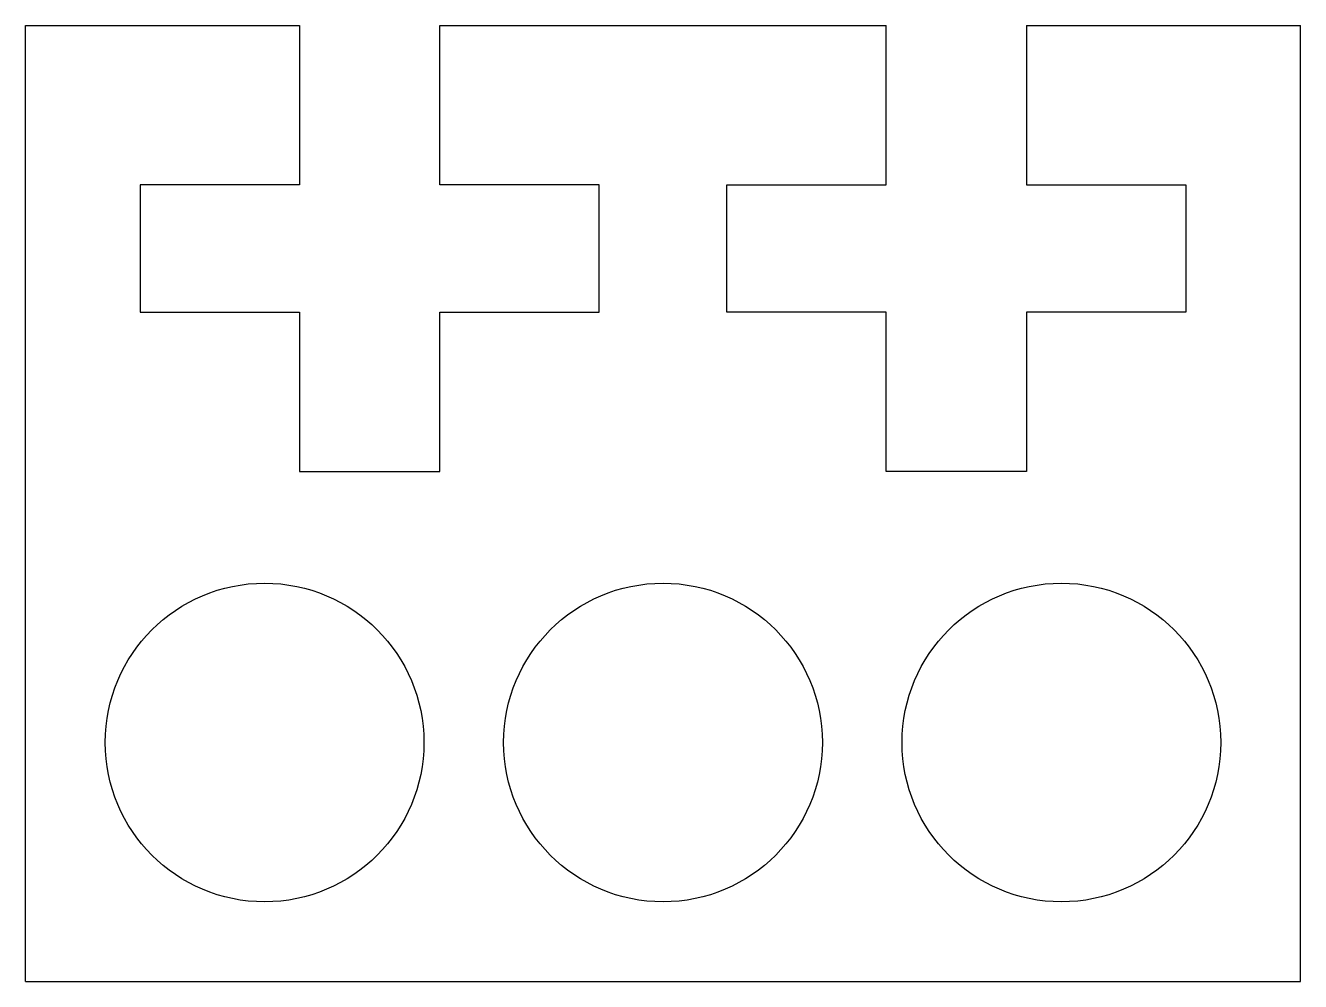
# Model space of a CAD drawing. Header units: millimetres. Extents: x -10 to 10, y -7.5 to 7.5.
import ezdxf

# ---------------------------------------------------------------- set-up
doc = ezdxf.new("R2010")
doc.units = ezdxf.units.MM

msp = doc.modelspace()

# ---------------------------------------------------------------- linework, layer by layer
at = {"color": 7, "linetype": 'Continuous', "lineweight": 25}
for p, q in [((-10, -7.5), (-10, 7.5)), ((-10, 7.5), (-5.7, 7.5)), ((-5.7, 7.5), (-5.7, 5)), ((-3.5, 5), (-3.5, 7.5)), ((-3.5, 7.5), (3.5, 7.5)), ((3.5, 5), (3.5, 7.5)), ((5.7, 7.5), (5.7, 5)), ((5.7, 7.5), (10, 7.5)), ((10, -7.5), (10, 7.5)), ((-5.7, 5), (-8.2, 5)), ((-8.2, 5), (-8.2, 3)), ((-1, 5), (-3.5, 5)), ((-1, 3), (-1, 5)), ((1, 5), (3.5, 5)), ((1, 3), (1, 5)), ((5.7, 5), (8.2, 5)), ((8.2, 5), (8.2, 3)), ((-8.2, 3), (-5.7, 3)), ((-5.7, 3), (-5.7, 0.5)), ((-3.5, 0.5), (-3.5, 3)), ((-3.5, 3), (-1, 3)), ((3.5, 3), (1, 3)), ((3.5, 0.5), (3.5, 3)), ((5.7, 3), (5.7, 0.5)), ((8.2, 3), (5.7, 3)), ((-5.7, 0.5), (-3.5, 0.5)), ((5.7, 0.5), (3.5, 0.5)), ((-10, -7.5), (10, -7.5))]:
    msp.add_line(p, q, dxfattribs=at)
for centre in [(-6.25, -3.75), (0, -3.75), (6.25, -3.75)]:
    msp.add_circle(centre, 2.5, dxfattribs=at)

doc.saveas('drawing.dxf')
